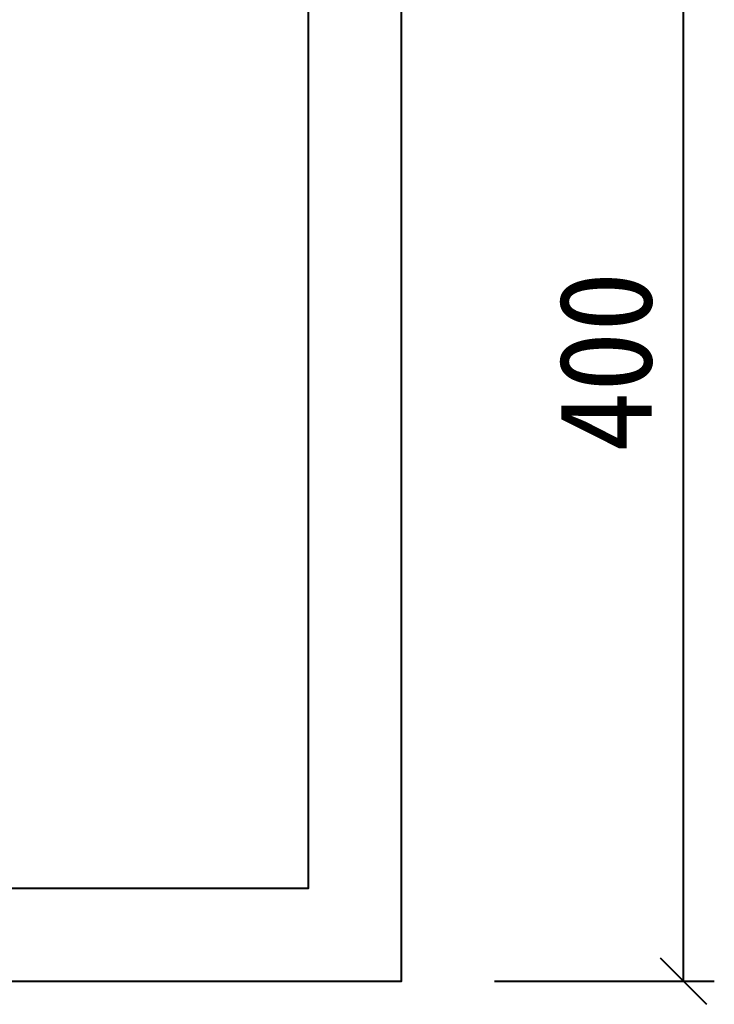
# Model space of a CAD drawing. Header units: millimetres. Extents: x 0 to 84100, y 0 to 29700.
# Drawn here: x 61590 to 62936, y 13098 to 15006 of the extents above; entities that cross this region are included whole.
import ezdxf

# ---------------------------------------------------------------- set-up
doc = ezdxf.new("R2010")
doc.units = ezdxf.units.MM
doc.header["$LTSCALE"] = 1000
doc.layers.add('KEC-TEXT', color=6, linetype='Continuous')
doc.styles.add('돋움체', font='')
doc.styles.get('돋움체').set_extended_font_data('DotumChe')

# ---------------------------------------------------------------- blocks, each defined once
blk = doc.blocks.new('_Oblique')
at = {"color": 0, "linetype": 'ByBlock', "lineweight": -2}
blk.add_line((-0.5, -0.5), (0.5, 0.5), dxfattribs=at)

msp = doc.modelspace()

# ---------------------------------------------------------------- linework, layer by layer
at = {"layer": 'KEC-TEXT', "color": 6}
for p, q in [((62876.1, 15543.4), (62876.1, 13143.4)), ((62510, 13143.4), (62936.1, 13143.4))]:
    msp.add_line(p, q, dxfattribs=at)
for points in [[(60530, 13143.4), (62330, 13143.4), (62330, 15543.4), (60530, 15543.4)], [(60710, 13323.4), (62150, 13323.4), (62150, 15363.4), (60710, 15363.4)]]:
    msp.add_lwpolyline(points, close=True, dxfattribs=at)

# ---------------------------------------------------------------- block references
at = {"layer": 'KEC-TEXT', "color": 6, "xscale": 90, "yscale": 90, "zscale": 90, "rotation": 270}
msp.add_blockref('_Oblique', (62876.1, 13143.4), dxfattribs=at)

# ---------------------------------------------------------------- texts
at = {"layer": 'KEC-TEXT', "color": 6, "insert": (62726, 14343.4), "char_height": 180, "attachment_point": 5, "rotation": 90, "style": '돋움체'}
msp.add_mtext('400', dxfattribs=at)

doc.saveas('drawing.dxf')
